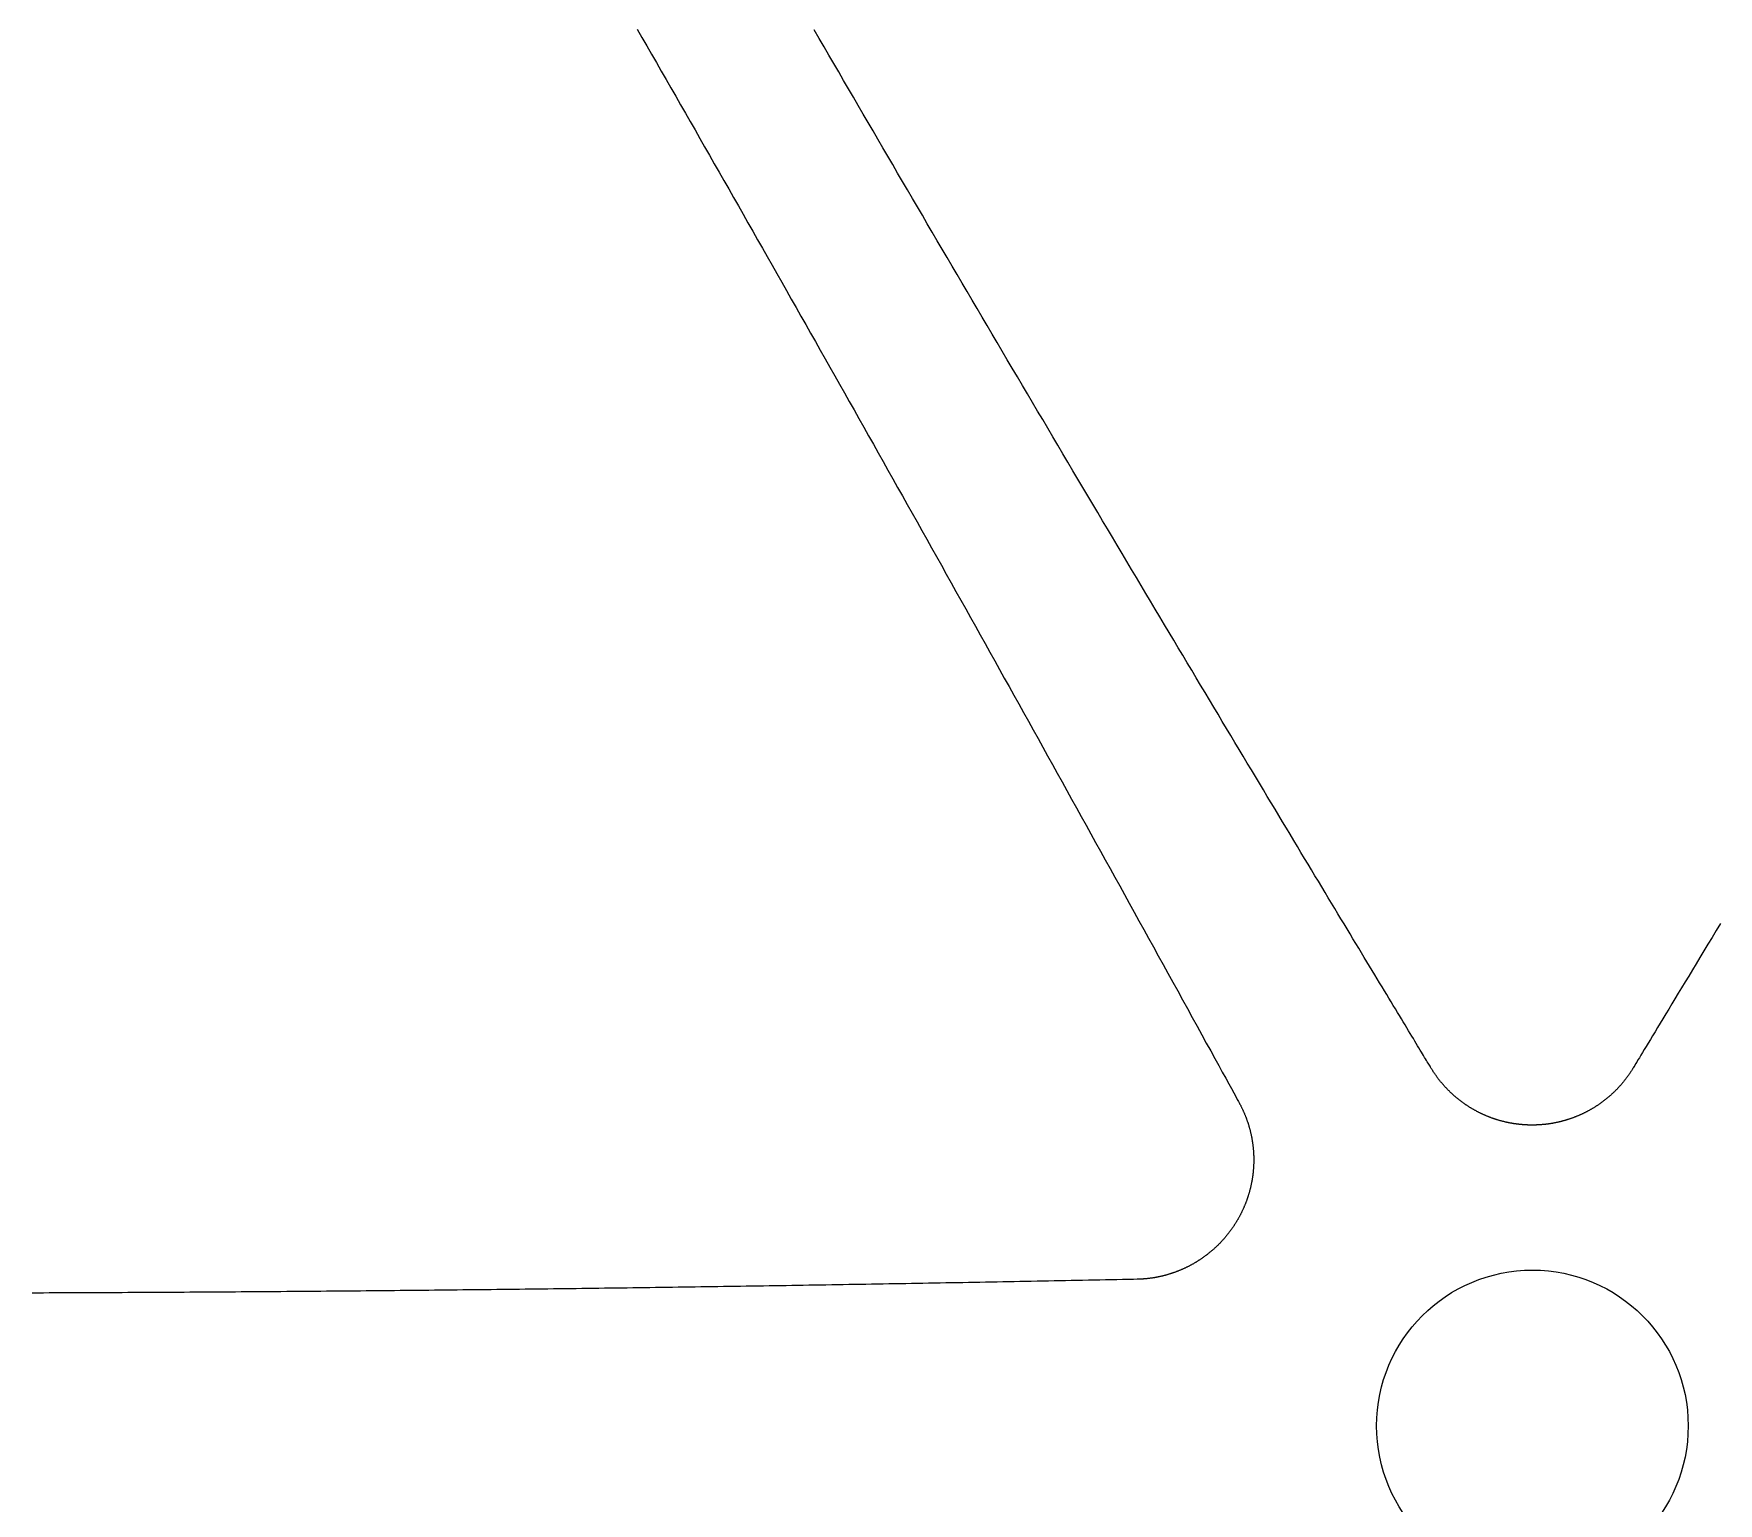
# Model space of a CAD drawing. Extents: x -3 to 136, y 0 to 121.
# Drawn here: x 68.9 to 85.12, y 31.12 to 45.27 of the extents above; entities that cross this region are included whole.
import ezdxf

# ---------------------------------------------------------------- set-up
doc = ezdxf.new("R2010")
doc.units = 0
doc.layers.get('0').update_dxf_attribs({"linetype": 'CONTINUOUS'})

msp = doc.modelspace()

# ---------------------------------------------------------------- linework, layer by layer
for points in [[(74.7119, 45.3145, 0), (74.7583, 45.2336, 0), (74.8048, 45.1527, 0), (74.8513, 45.0718, 0), (74.8977, 44.9909, 0), (74.9442, 44.91, 0), (74.9906, 44.8291, 0), (75.037, 44.7481, 0), (75.0834, 44.6671, 0), (75.1298, 44.5861, 0), (75.1762, 44.5051, 0), (75.2226, 44.424, 0), (75.269, 44.343, 0), (75.3154, 44.2619, 0), (75.3617, 44.1808, 0), (75.4081, 44.0996, 0), (75.4545, 44.0184, 0), (75.5008, 43.9372, 0), (75.5472, 43.856, 0), (75.5936, 43.7747, 0), (75.6399, 43.6934, 0), (75.6863, 43.6121, 0), (75.7326, 43.5307, 0), (75.779, 43.4493, 0), (75.8253, 43.3679, 0), (75.8717, 43.2864, 0), (75.9181, 43.2049, 0), (75.9644, 43.1234, 0), (76.0108, 43.0418, 0), (76.0572, 42.9601, 0), (76.1036, 42.8784, 0), (76.15, 42.7967, 0), (76.1964, 42.7149, 0), (76.2428, 42.6331, 0), (76.2892, 42.5513, 0), (76.3356, 42.4694, 0), (76.382, 42.3874, 0), (76.4285, 42.3054, 0), (76.4749, 42.2233, 0), (76.5214, 42.1412, 0), (76.5678, 42.059, 0), (76.6143, 41.9768, 0), (76.6608, 41.8945, 0), (76.7073, 41.8122, 0), (76.7538, 41.7298, 0), (76.8004, 41.6473, 0), (76.8469, 41.5648, 0), (76.8935, 41.4823, 0), (76.9401, 41.3996, 0), (76.9867, 41.3169, 0), (77.0333, 41.2342, 0), (77.0799, 41.1513, 0), (77.1266, 41.0684, 0), (77.1732, 40.9855, 0), (77.2199, 40.9024, 0), (77.2666, 40.8193, 0), (77.3134, 40.7362, 0), (77.3601, 40.6529, 0), (77.4069, 40.5696, 0), (77.4537, 40.4862, 0), (77.5005, 40.4028, 0), (77.5474, 40.3192, 0), (77.5943, 40.2356, 0), (77.6412, 40.1519, 0), (77.6881, 40.0682, 0), (77.7349, 39.9845, 0), (77.7817, 39.9009, 0), (77.8285, 39.8173, 0), (77.8752, 39.7338, 0), (77.9219, 39.6503, 0), (77.9685, 39.5669, 0), (78.0151, 39.4835, 0), (78.0616, 39.4001, 0), (78.1081, 39.3168, 0), (78.1546, 39.2335, 0), (78.2011, 39.1502, 0), (78.2475, 39.067, 0), (78.2939, 38.9838, 0), (78.3403, 38.9005, 0), (78.3866, 38.8173, 0), (78.4329, 38.7341, 0), (78.4792, 38.6509, 0), (78.5255, 38.5678, 0), (78.5718, 38.4846, 0), (78.6181, 38.4013, 0), (78.6643, 38.3181, 0), (78.7106, 38.2349, 0), (78.7568, 38.1517, 0), (78.803, 38.0684, 0), (78.8493, 37.9851, 0), (78.8955, 37.9018, 0), (78.9417, 37.8184, 0), (78.988, 37.735, 0), (79.0342, 37.6516, 0), (79.0805, 37.5682, 0), (79.1267, 37.4846, 0), (79.173, 37.4011, 0), (79.2193, 37.3175, 0), (79.2656, 37.2338, 0), (79.3119, 37.1501, 0), (79.3582, 37.0663, 0), (79.4046, 36.9824, 0), (79.451, 36.8985, 0), (79.4974, 36.8145, 0), (79.5438, 36.7304, 0), (79.5903, 36.6463, 0), (79.6368, 36.562, 0), (79.6833, 36.4777, 0), (79.7299, 36.3933, 0), (79.7765, 36.3088, 0), (79.8232, 36.2241, 0), (79.8699, 36.1394, 0), (79.9166, 36.0546, 0), (79.9634, 35.9697, 0), (80.0102, 35.8846, 0), (80.0571, 35.7995, 0), (80.1037, 35.7148, 0), (80.149, 35.6325, 0), (80.1926, 35.5531, 0), (80.2344, 35.4771, 0), (80.2742, 35.4048, 0), (80.3117, 35.3367, 0), (80.3466, 35.2731, 0), (80.3788, 35.2145, 0), (80.4081, 35.1613, 0), (80.4341, 35.1139, 0), (80.4567, 35.0727, 0), (80.4757, 35.0382, 0), (80.4908, 35.0107, 0), (80.5018, 34.9906, 0), (80.5085, 34.9785, 0)], [(82.3559, 35.3139, 0), (82.3516, 35.3212, 0), (82.3466, 35.3295, 0), (82.341, 35.3387, 0), (82.3348, 35.349, 0), (82.328, 35.3603, 0), (82.3206, 35.3726, 0), (82.3126, 35.3859, 0), (82.304, 35.4001, 0), (82.2948, 35.4154, 0), (82.285, 35.4316, 0), (82.2747, 35.4487, 0), (82.2637, 35.4668, 0), (82.2522, 35.4859, 0), (82.2401, 35.5059, 0), (82.2274, 35.5268, 0), (82.2142, 35.5487, 0), (82.2004, 35.5715, 0), (82.1861, 35.5952, 0), (82.1712, 35.6198, 0), (82.1558, 35.6453, 0), (82.1398, 35.6717, 0), (82.1233, 35.699, 0), (82.1062, 35.7272, 0), (82.0887, 35.7562, 0), (82.0705, 35.7862, 0), (82.0519, 35.817, 0), (82.0328, 35.8486, 0), (82.0131, 35.8811, 0), (81.993, 35.9144, 0), (81.9723, 35.9486, 0), (81.9511, 35.9836, 0), (81.9295, 36.0195, 0), (81.9073, 36.0561, 0), (81.8847, 36.0936, 0), (81.8615, 36.1318, 0), (81.8379, 36.1709, 0), (81.8138, 36.2108, 0), (81.7893, 36.2514, 0), (81.7642, 36.2928, 0), (81.7388, 36.335, 0), (81.7128, 36.378, 0), (81.6864, 36.4217, 0), (81.6595, 36.4662, 0), (81.6323, 36.5114, 0), (81.6045, 36.5574, 0), (81.5763, 36.6041, 0), (81.5477, 36.6515, 0), (81.5187, 36.6996, 0), (81.4892, 36.7485, 0), (81.4593, 36.798, 0), (81.429, 36.8483, 0), (81.3983, 36.8993, 0), (81.3672, 36.9509, 0), (81.3356, 37.0032, 0), (81.3037, 37.0562, 0), (81.2713, 37.1099, 0), (81.2386, 37.1642, 0), (81.2055, 37.2192, 0), (81.172, 37.2748, 0), (81.1381, 37.3311, 0), (81.1039, 37.388, 0), (81.0693, 37.4456, 0), (81.0343, 37.5037, 0), (80.9989, 37.5625, 0), (80.9632, 37.6219, 0), (80.9271, 37.6819, 0), (80.8907, 37.7425, 0), (80.8539, 37.8037, 0), (80.8168, 37.8655, 0), (80.7794, 37.9278, 0), (80.7416, 37.9907, 0), (80.7035, 38.0542, 0), (80.6651, 38.1182, 0), (80.6263, 38.1828, 0), (80.5872, 38.2479, 0), (80.5478, 38.3136, 0), (80.5081, 38.3798, 0), (80.4681, 38.4465, 0), (80.4278, 38.5138, 0), (80.3872, 38.5816, 0), (80.3463, 38.6498, 0), (80.3051, 38.7186, 0), (80.2637, 38.7878, 0), (80.2219, 38.8576, 0), (80.1799, 38.9278, 0), (80.1376, 38.9985, 0), (80.095, 39.0697, 0), (80.0522, 39.1413, 0), (80.0091, 39.2134, 0), (79.9658, 39.2859, 0), (79.9222, 39.3589, 0), (79.8784, 39.4323, 0), (79.8343, 39.5061, 0), (79.79, 39.5803, 0), (79.7454, 39.655, 0), (79.7006, 39.7301, 0), (79.6556, 39.8056, 0), (79.6104, 39.8814, 0), (79.5649, 39.9577, 0), (79.5193, 40.0343, 0), (79.4734, 40.1113, 0), (79.4273, 40.1887, 0), (79.3811, 40.2665, 0), (79.3346, 40.3446, 0), (79.2879, 40.423, 0), (79.2411, 40.5018, 0), (79.194, 40.581, 0), (79.1468, 40.6604, 0), (79.0994, 40.7402, 0), (79.0518, 40.8203, 0), (79.0041, 40.9008, 0), (78.9562, 40.9815, 0), (78.9081, 41.0625, 0), (78.8599, 41.1438, 0), (78.8116, 41.2254, 0), (78.763, 41.3073, 0), (78.7144, 41.3894, 0), (78.6656, 41.4718, 0), (78.6167, 41.5545, 0), (78.5679, 41.637, 0), (78.5191, 41.7195, 0), (78.4703, 41.802, 0), (78.4216, 41.8844, 0), (78.373, 41.9667, 0), (78.3244, 42.049, 0), (78.2759, 42.1312, 0), (78.2274, 42.2134, 0), (78.179, 42.2955, 0), (78.1306, 42.3776, 0), (78.0823, 42.4596, 0), (78.034, 42.5416, 0), (77.9858, 42.6235, 0), (77.9376, 42.7053, 0), (77.8894, 42.7871, 0), (77.8413, 42.8689, 0), (77.7933, 42.9506, 0), (77.7453, 43.0323, 0), (77.6974, 43.114, 0), (77.6494, 43.1956, 0), (77.6016, 43.2771, 0), (77.5537, 43.3586, 0), (77.506, 43.4401, 0), (77.4582, 43.5215, 0), (77.4105, 43.6029, 0), (77.3629, 43.6843, 0), (77.3152, 43.7656, 0), (77.2677, 43.8469, 0), (77.2201, 43.9282, 0), (77.1726, 44.0094, 0), (77.1252, 44.0906, 0), (77.0777, 44.1718, 0), (77.0303, 44.253, 0), (76.983, 44.3341, 0), (76.9356, 44.4152, 0), (76.8884, 44.4963, 0), (76.8411, 44.5773, 0), (76.7939, 44.6583, 0), (76.7467, 44.7393, 0), (76.6995, 44.8203, 0), (76.6524, 44.9013, 0), (76.6053, 44.9822, 0), (76.5582, 45.0631, 0), (76.5112, 45.144, 0), (76.4642, 45.2249, 0), (76.4172, 45.3058, 0)], [(85.1431, 36.7047, 0), (85.1021, 36.6366, 0), (85.0618, 36.5698, 0), (85.0223, 36.5044, 0), (84.9836, 36.4402, 0), (84.9457, 36.3775, 0), (84.9086, 36.3161, 0), (84.8724, 36.2562, 0), (84.8371, 36.1978, 0), (84.8027, 36.1409, 0), (84.7693, 36.0855, 0), (84.7367, 36.0316, 0), (84.7052, 35.9794, 0), (84.6746, 35.9289, 0), (84.6451, 35.88, 0), (84.6165, 35.8328, 0), (84.5891, 35.7873, 0), (84.5627, 35.7437, 0), (84.5374, 35.7018, 0), (84.5132, 35.6618, 0), (84.4901, 35.6236, 0), (84.4682, 35.5874, 0), (84.4475, 35.5531, 0), (84.428, 35.5208, 0), (84.4097, 35.4905, 0), (84.3926, 35.4623, 0), (84.3768, 35.4361, 0), (84.3623, 35.412, 0), (84.349, 35.3901, 0), (84.3371, 35.3704, 0), (84.3266, 35.3529, 0), (84.3174, 35.3376, 0), (84.3096, 35.3246, 0), (84.3032, 35.3139, 0)], [(84.3032, 35.3139, 0), (84.3005, 35.3094, 0), (84.2978, 35.3049, 0), (84.295, 35.3005, 0), (84.2923, 35.296, 0), (84.2895, 35.2916, 0), (84.2867, 35.2871, 0), (84.2839, 35.2827, 0), (84.281, 35.2783, 0), (84.2781, 35.2739, 0), (84.2753, 35.2696, 0), (84.2724, 35.2652, 0), (84.2694, 35.2608, 0), (84.2665, 35.2565, 0), (84.2635, 35.2522, 0), (84.2605, 35.2479, 0), (84.2575, 35.2436, 0), (84.2545, 35.2393, 0), (84.2515, 35.2351, 0), (84.2484, 35.2308, 0), (84.2453, 35.2266, 0), (84.2422, 35.2224, 0), (84.2391, 35.2182, 0), (84.2359, 35.214, 0), (84.2328, 35.2098, 0), (84.2296, 35.2056, 0), (84.2264, 35.2015, 0), (84.2232, 35.1974, 0), (84.2199, 35.1932, 0), (84.2167, 35.1891, 0), (84.2134, 35.1851, 0), (84.2101, 35.181, 0), (84.2068, 35.1769, 0), (84.2035, 35.1729, 0), (84.2001, 35.1689, 0), (84.1967, 35.1649, 0), (84.1933, 35.1609, 0), (84.1899, 35.1569, 0), (84.1865, 35.1529, 0), (84.1831, 35.149, 0), (84.1796, 35.1451, 0), (84.1761, 35.1411, 0), (84.1726, 35.1372, 0), (84.1691, 35.1334, 0), (84.1655, 35.1295, 0), (84.162, 35.1256, 0), (84.1584, 35.1218, 0), (84.1548, 35.118, 0), (84.1512, 35.1142, 0), (84.1476, 35.1104, 0), (84.1439, 35.1066, 0), (84.1403, 35.1029, 0), (84.1366, 35.0992, 0), (84.1329, 35.0954, 0), (84.1292, 35.0917, 0), (84.1254, 35.0881, 0), (84.1217, 35.0844, 0), (84.1179, 35.0807, 0), (84.1141, 35.0771, 0), (84.1103, 35.0735, 0), (84.1065, 35.0699, 0), (84.1027, 35.0663, 0), (84.0988, 35.0628, 0), (84.0949, 35.0592, 0), (84.0911, 35.0557, 0), (84.0872, 35.0522, 0), (84.0833, 35.0487, 0), (84.0793, 35.0453, 0), (84.0754, 35.0418, 0), (84.0714, 35.0384, 0), (84.0674, 35.035, 0), (84.0634, 35.0316, 0), (84.0594, 35.0282, 0), (84.0554, 35.0248, 0), (84.0514, 35.0215, 0), (84.0473, 35.0182, 0), (84.0432, 35.0149, 0), (84.0392, 35.0116, 0), (84.0351, 35.0084, 0), (84.0309, 35.0051, 0), (84.0268, 35.0019, 0), (84.0227, 34.9987, 0), (84.0185, 34.9955, 0), (84.0143, 34.9923, 0), (84.0102, 34.9892, 0), (84.006, 34.9861, 0), (84.0017, 34.983, 0), (83.9975, 34.9799, 0), (83.9933, 34.9768, 0), (83.989, 34.9738, 0), (83.9847, 34.9707, 0), (83.9804, 34.9677, 0), (83.9761, 34.9647, 0), (83.9718, 34.9618, 0), (83.9675, 34.9588, 0), (83.9631, 34.9559, 0), (83.9588, 34.953, 0), (83.9544, 34.9501, 0), (83.95, 34.9472, 0), (83.9456, 34.9444, 0), (83.9412, 34.9416, 0), (83.9368, 34.9387, 0), (83.9323, 34.936, 0), (83.9279, 34.9332, 0), (83.9234, 34.9304, 0), (83.9189, 34.9277, 0), (83.9145, 34.925, 0), (83.9099, 34.9223, 0), (83.9054, 34.9197, 0), (83.9009, 34.917, 0), (83.8964, 34.9144, 0), (83.8918, 34.9118, 0), (83.8872, 34.9092, 0), (83.8827, 34.9066, 0), (83.8781, 34.9041, 0), (83.8735, 34.9016, 0), (83.8689, 34.8991, 0), (83.8642, 34.8966, 0), (83.8596, 34.8942, 0), (83.855, 34.8917, 0), (83.8503, 34.8893, 0), (83.8457, 34.8869, 0), (83.841, 34.8846, 0), (83.8363, 34.8822, 0), (83.8316, 34.8799, 0), (83.8269, 34.8776, 0), (83.8222, 34.8753, 0), (83.8175, 34.8731, 0), (83.8127, 34.8709, 0), (83.808, 34.8686, 0), (83.8032, 34.8665, 0), (83.7985, 34.8643, 0), (83.7937, 34.8622, 0), (83.7889, 34.86, 0), (83.7842, 34.8579, 0), (83.7794, 34.8559, 0), (83.7745, 34.8538, 0), (83.7697, 34.8518, 0), (83.7649, 34.8498, 0), (83.7601, 34.8478, 0), (83.7552, 34.8458, 0), (83.7504, 34.8439, 0), (83.7455, 34.8419, 0), (83.7407, 34.84, 0), (83.7358, 34.8382, 0), (83.7309, 34.8363, 0), (83.726, 34.8345, 0), (83.7211, 34.8327, 0), (83.7162, 34.8309, 0), (83.7113, 34.8291, 0), (83.7063, 34.8274, 0), (83.7014, 34.8257, 0), (83.6965, 34.824, 0), (83.6915, 34.8223, 0), (83.6866, 34.8207, 0), (83.6816, 34.819, 0), (83.6766, 34.8174, 0), (83.6716, 34.8158, 0), (83.6667, 34.8143, 0), (83.6617, 34.8128, 0), (83.6567, 34.8112, 0), (83.6517, 34.8098, 0), (83.6466, 34.8083, 0), (83.6416, 34.8068, 0), (83.6366, 34.8054, 0), (83.6316, 34.804, 0), (83.6265, 34.8027, 0), (83.6215, 34.8013, 0), (83.6164, 34.8, 0), (83.6113, 34.7987, 0), (83.6063, 34.7974, 0), (83.6012, 34.7961, 0), (83.5961, 34.7949, 0), (83.591, 34.7937, 0), (83.5859, 34.7925, 0), (83.5808, 34.7913, 0), (83.5757, 34.7902, 0), (83.5706, 34.7891, 0), (83.5655, 34.788, 0), (83.5604, 34.7869, 0), (83.5553, 34.7858, 0), (83.5501, 34.7848, 0), (83.545, 34.7838, 0), (83.5398, 34.7828, 0), (83.5347, 34.7819, 0), (83.5295, 34.781, 0), (83.5244, 34.78, 0), (83.5192, 34.7792, 0), (83.514, 34.7783, 0), (83.5089, 34.7775, 0), (83.5037, 34.7766, 0), (83.4985, 34.7759, 0), (83.4933, 34.7751, 0), (83.4881, 34.7744, 0), (83.4829, 34.7736, 0), (83.4777, 34.7729, 0), (83.4725, 34.7723, 0), (83.4673, 34.7716, 0), (83.4621, 34.771, 0), (83.4569, 34.7704, 0), (83.4517, 34.7698, 0), (83.4465, 34.7693, 0), (83.4413, 34.7688, 0), (83.436, 34.7682, 0), (83.4308, 34.7678, 0), (83.4256, 34.7673, 0), (83.4204, 34.7669, 0), (83.4152, 34.7665, 0), (83.4099, 34.7661, 0), (83.4047, 34.7657, 0), (83.3995, 34.7654, 0), (83.3943, 34.7651, 0), (83.389, 34.7648, 0), (83.3838, 34.7646, 0), (83.3786, 34.7643, 0), (83.3734, 34.7641, 0), (83.3681, 34.7639, 0), (83.3629, 34.7638, 0), (83.3577, 34.7636, 0), (83.3525, 34.7635, 0), (83.3472, 34.7634, 0), (83.342, 34.7633, 0), (83.3368, 34.7633, 0), (83.3316, 34.7633, 0), (83.3263, 34.7633, 0), (83.3211, 34.7633, 0), (83.3159, 34.7633, 0), (83.3107, 34.7634, 0), (83.3054, 34.7635, 0), (83.3002, 34.7636, 0), (83.295, 34.7638, 0), (83.2898, 34.764, 0), (83.2845, 34.7642, 0), (83.2793, 34.7644, 0), (83.2741, 34.7646, 0), (83.2689, 34.7649, 0), (83.2637, 34.7652, 0), (83.2584, 34.7655, 0), (83.2532, 34.7658, 0), (83.248, 34.7662, 0), (83.2428, 34.7666, 0), (83.2376, 34.767, 0), (83.2324, 34.7674, 0), (83.2272, 34.7679, 0), (83.222, 34.7684, 0), (83.2168, 34.7689, 0), (83.2116, 34.7694, 0), (83.2064, 34.7699, 0), (83.2012, 34.7705, 0), (83.196, 34.7711, 0), (83.1908, 34.7717, 0), (83.1856, 34.7724, 0), (83.1805, 34.7731, 0), (83.1753, 34.7738, 0), (83.1701, 34.7745, 0), (83.1649, 34.7752, 0), (83.1597, 34.776, 0), (83.1546, 34.7768, 0), (83.1494, 34.7776, 0), (83.1442, 34.7784, 0), (83.1391, 34.7793, 0), (83.1339, 34.7802, 0), (83.1288, 34.7811, 0), (83.1236, 34.782, 0), (83.1185, 34.783, 0), (83.1133, 34.784, 0), (83.1082, 34.785, 0), (83.1031, 34.786, 0), (83.0979, 34.7871, 0), (83.0928, 34.7881, 0), (83.0877, 34.7892, 0), (83.0826, 34.7904, 0), (83.0775, 34.7915, 0), (83.0724, 34.7927, 0), (83.0672, 34.7939, 0), (83.0622, 34.7951, 0), (83.0571, 34.7963, 0), (83.052, 34.7976, 0), (83.0469, 34.7989, 0), (83.0418, 34.8002, 0), (83.0367, 34.8015, 0), (83.0317, 34.8029, 0), (83.0266, 34.8043, 0), (83.0215, 34.8057, 0), (83.0165, 34.8071, 0), (83.0115, 34.8086, 0), (83.0064, 34.8101, 0), (83.0014, 34.8116, 0), (82.9964, 34.8131, 0), (82.9914, 34.8146, 0), (82.9864, 34.8162, 0), (82.9814, 34.8178, 0), (82.9764, 34.8194, 0), (82.9715, 34.821, 0), (82.9665, 34.8227, 0), (82.9615, 34.8244, 0), (82.9566, 34.8261, 0), (82.9516, 34.8278, 0), (82.9467, 34.8295, 0), (82.9418, 34.8313, 0), (82.9369, 34.8331, 0), (82.932, 34.8349, 0), (82.9271, 34.8367, 0), (82.9222, 34.8386, 0), (82.9173, 34.8405, 0), (82.9124, 34.8424, 0), (82.9076, 34.8443, 0), (82.9027, 34.8463, 0), (82.8979, 34.8482, 0), (82.8931, 34.8502, 0), (82.8882, 34.8522, 0), (82.8834, 34.8543, 0), (82.8786, 34.8563, 0), (82.8738, 34.8584, 0), (82.8691, 34.8605, 0), (82.8643, 34.8626, 0), (82.8595, 34.8648, 0), (82.8548, 34.867, 0), (82.85, 34.8692, 0), (82.8453, 34.8714, 0), (82.8406, 34.8736, 0), (82.8359, 34.8759, 0), (82.8312, 34.8781, 0), (82.8265, 34.8804, 0), (82.8218, 34.8827, 0), (82.8171, 34.8851, 0), (82.8125, 34.8875, 0), (82.8078, 34.8898, 0), (82.8032, 34.8922, 0), (82.7985, 34.8947, 0), (82.7939, 34.8971, 0), (82.7893, 34.8996, 0), (82.7847, 34.9021, 0), (82.7801, 34.9046, 0), (82.7756, 34.9071, 0), (82.771, 34.9097, 0), (82.7665, 34.9123, 0), (82.7619, 34.9149, 0), (82.7574, 34.9175, 0), (82.7529, 34.9201, 0), (82.7484, 34.9228, 0), (82.7439, 34.9255, 0), (82.7394, 34.9282, 0), (82.735, 34.9309, 0), (82.7305, 34.9336, 0), (82.7261, 34.9364, 0), (82.7216, 34.9392, 0), (82.7172, 34.942, 0), (82.7128, 34.9448, 0), (82.7084, 34.9477, 0), (82.7041, 34.9505, 0), (82.6997, 34.9534, 0), (82.6953, 34.9563, 0), (82.691, 34.9593, 0), (82.6867, 34.9622, 0), (82.6824, 34.9652, 0), (82.6781, 34.9682, 0), (82.6738, 34.9712, 0), (82.6695, 34.9742, 0), (82.6652, 34.9773, 0), (82.661, 34.9803, 0), (82.6567, 34.9834, 0), (82.6525, 34.9865, 0), (82.6483, 34.9897, 0), (82.6441, 34.9928, 0), (82.6399, 34.996, 0), (82.6358, 34.9992, 0), (82.6316, 35.0024, 0), (82.6275, 35.0056, 0), (82.6234, 35.0089, 0), (82.6193, 35.0121, 0), (82.6152, 35.0154, 0), (82.6111, 35.0187, 0), (82.6071, 35.022, 0), (82.603, 35.0254, 0), (82.599, 35.0287, 0), (82.595, 35.0321, 0), (82.591, 35.0355, 0), (82.5871, 35.0389, 0), (82.5831, 35.0423, 0), (82.5792, 35.0458, 0), (82.5753, 35.0493, 0), (82.5713, 35.0527, 0), (82.5675, 35.0562, 0), (82.5636, 35.0597, 0), (82.5597, 35.0633, 0), (82.5559, 35.0668, 0), (82.5521, 35.0704, 0), (82.5483, 35.074, 0), (82.5445, 35.0776, 0), (82.5407, 35.0812, 0), (82.537, 35.0848, 0), (82.5332, 35.0885, 0), (82.5295, 35.0922, 0), (82.5258, 35.0959, 0), (82.5221, 35.0996, 0), (82.5185, 35.1033, 0), (82.5148, 35.107, 0), (82.5112, 35.1108, 0), (82.5076, 35.1145, 0), (82.504, 35.1183, 0), (82.5004, 35.1221, 0), (82.4968, 35.126, 0), (82.4933, 35.1298, 0), (82.4898, 35.1337, 0), (82.4863, 35.1375, 0), (82.4828, 35.1414, 0), (82.4793, 35.1453, 0), (82.4758, 35.1492, 0), (82.4724, 35.1532, 0), (82.469, 35.1571, 0), (82.4656, 35.1611, 0), (82.4622, 35.1651, 0), (82.4588, 35.1691, 0), (82.4555, 35.1731, 0), (82.4522, 35.1771, 0), (82.4489, 35.1812, 0), (82.4456, 35.1852, 0), (82.4423, 35.1893, 0), (82.4391, 35.1934, 0), (82.4358, 35.1975, 0), (82.4326, 35.2016, 0), (82.4294, 35.2057, 0), (82.4263, 35.2099, 0), (82.4231, 35.2141, 0), (82.42, 35.2182, 0), (82.4168, 35.2224, 0), (82.4137, 35.2267, 0), (82.4107, 35.2309, 0), (82.4076, 35.2351, 0), (82.4046, 35.2394, 0), (82.4015, 35.2436, 0), (82.3985, 35.2479, 0), (82.3956, 35.2522, 0), (82.3926, 35.2565, 0), (82.3897, 35.2609, 0), (82.3867, 35.2652, 0), (82.3838, 35.2696, 0), (82.3809, 35.274, 0), (82.3781, 35.2783, 0), (82.3752, 35.2827, 0), (82.3724, 35.2872, 0), (82.3696, 35.2916, 0), (82.3668, 35.296, 0), (82.3641, 35.3005, 0), (82.3613, 35.3049, 0), (82.3586, 35.3094, 0), (82.3559, 35.3139, 0)], [(80.5085, 34.9785, 0), (80.511, 34.9738, 0), (80.5135, 34.9692, 0), (80.516, 34.9645, 0), (80.5185, 34.9599, 0), (80.5209, 34.9552, 0), (80.5234, 34.9505, 0), (80.5258, 34.9458, 0), (80.5281, 34.9411, 0), (80.5305, 34.9364, 0), (80.5328, 34.9317, 0), (80.5351, 34.9269, 0), (80.5374, 34.9222, 0), (80.5397, 34.9174, 0), (80.5419, 34.9126, 0), (80.5442, 34.9079, 0), (80.5464, 34.9031, 0), (80.5485, 34.8983, 0), (80.5507, 34.8935, 0), (80.5528, 34.8886, 0), (80.5549, 34.8838, 0), (80.557, 34.879, 0), (80.5591, 34.8741, 0), (80.5611, 34.8693, 0), (80.5631, 34.8644, 0), (80.5651, 34.8595, 0), (80.5671, 34.8546, 0), (80.5691, 34.8497, 0), (80.571, 34.8448, 0), (80.5729, 34.8399, 0), (80.5748, 34.835, 0), (80.5766, 34.8301, 0), (80.5785, 34.8251, 0), (80.5803, 34.8202, 0), (80.5821, 34.8152, 0), (80.5839, 34.8103, 0), (80.5856, 34.8053, 0), (80.5873, 34.8003, 0), (80.589, 34.7953, 0), (80.5907, 34.7903, 0), (80.5924, 34.7853, 0), (80.594, 34.7803, 0), (80.5956, 34.7753, 0), (80.5972, 34.7703, 0), (80.5987, 34.7652, 0), (80.6003, 34.7602, 0), (80.6018, 34.7551, 0), (80.6033, 34.7501, 0), (80.6048, 34.745, 0), (80.6062, 34.7399, 0), (80.6076, 34.7348, 0), (80.609, 34.7297, 0), (80.6104, 34.7247, 0), (80.6117, 34.7195, 0), (80.6131, 34.7144, 0), (80.6144, 34.7093, 0), (80.6157, 34.7042, 0), (80.6169, 34.6991, 0), (80.6181, 34.6939, 0), (80.6194, 34.6888, 0), (80.6205, 34.6837, 0), (80.6217, 34.6785, 0), (80.6228, 34.6734, 0), (80.624, 34.6682, 0), (80.625, 34.6631, 0), (80.6261, 34.6579, 0), (80.6271, 34.6527, 0), (80.6282, 34.6475, 0), (80.6292, 34.6424, 0), (80.6301, 34.6372, 0), (80.6311, 34.632, 0), (80.632, 34.6268, 0), (80.6329, 34.6216, 0), (80.6338, 34.6164, 0), (80.6346, 34.6112, 0), (80.6354, 34.606, 0), (80.6362, 34.6008, 0), (80.637, 34.5956, 0), (80.6378, 34.5904, 0), (80.6385, 34.5852, 0), (80.6392, 34.5799, 0), (80.6399, 34.5747, 0), (80.6405, 34.5695, 0), (80.6412, 34.5642, 0), (80.6418, 34.559, 0), (80.6424, 34.5538, 0), (80.6429, 34.5485, 0), (80.6435, 34.5433, 0), (80.644, 34.538, 0), (80.6445, 34.5328, 0), (80.6449, 34.5275, 0), (80.6454, 34.5223, 0), (80.6458, 34.517, 0), (80.6462, 34.5118, 0), (80.6465, 34.5065, 0), (80.6469, 34.5013, 0), (80.6472, 34.496, 0), (80.6475, 34.4907, 0), (80.6478, 34.4855, 0), (80.648, 34.4802, 0), (80.6482, 34.4749, 0), (80.6484, 34.4697, 0), (80.6486, 34.4644, 0), (80.6488, 34.4591, 0), (80.6489, 34.4538, 0), (80.649, 34.4486, 0), (80.6491, 34.4433, 0), (80.6491, 34.438, 0), (80.6491, 34.4327, 0), (80.6491, 34.4274, 0), (80.6491, 34.4222, 0), (80.6491, 34.4169, 0), (80.649, 34.4116, 0), (80.6489, 34.4063, 0), (80.6488, 34.4011, 0), (80.6487, 34.3958, 0), (80.6485, 34.3905, 0), (80.6483, 34.3853, 0), (80.6481, 34.38, 0), (80.6478, 34.3747, 0), (80.6476, 34.3695, 0), (80.6473, 34.3642, 0), (80.647, 34.3589, 0), (80.6467, 34.3537, 0), (80.6463, 34.3484, 0), (80.6459, 34.3432, 0), (80.6455, 34.3379, 0), (80.6451, 34.3327, 0), (80.6446, 34.3275, 0), (80.6441, 34.3222, 0), (80.6436, 34.317, 0), (80.6431, 34.3117, 0), (80.6426, 34.3065, 0), (80.642, 34.3013, 0), (80.6414, 34.2961, 0), (80.6408, 34.2908, 0), (80.6401, 34.2856, 0), (80.6395, 34.2804, 0), (80.6388, 34.2752, 0), (80.638, 34.27, 0), (80.6373, 34.2648, 0), (80.6365, 34.2596, 0), (80.6357, 34.2544, 0), (80.6349, 34.2492, 0), (80.6341, 34.244, 0), (80.6332, 34.2388, 0), (80.6324, 34.2336, 0), (80.6315, 34.2284, 0), (80.6305, 34.2233, 0), (80.6296, 34.2181, 0), (80.6286, 34.2129, 0), (80.6276, 34.2078, 0), (80.6266, 34.2026, 0), (80.6255, 34.1975, 0), (80.6244, 34.1923, 0), (80.6233, 34.1872, 0), (80.6222, 34.182, 0), (80.6211, 34.1769, 0), (80.6199, 34.1718, 0), (80.6187, 34.1667, 0), (80.6175, 34.1616, 0), (80.6163, 34.1564, 0), (80.615, 34.1513, 0), (80.6137, 34.1462, 0), (80.6124, 34.1411, 0), (80.6111, 34.1361, 0), (80.6098, 34.131, 0), (80.6084, 34.1259, 0), (80.607, 34.1208, 0), (80.6056, 34.1158, 0), (80.6041, 34.1107, 0), (80.6026, 34.1056, 0), (80.6011, 34.1006, 0), (80.5996, 34.0956, 0), (80.5981, 34.0905, 0), (80.5965, 34.0855, 0), (80.5949, 34.0805, 0), (80.5933, 34.0755, 0), (80.5917, 34.0705, 0), (80.5901, 34.0655, 0), (80.5884, 34.0605, 0), (80.5867, 34.0555, 0), (80.585, 34.0505, 0), (80.5832, 34.0455, 0), (80.5814, 34.0406, 0), (80.5796, 34.0356, 0), (80.5778, 34.0306, 0), (80.576, 34.0257, 0), (80.5741, 34.0208, 0), (80.5722, 34.0158, 0), (80.5703, 34.0109, 0), (80.5684, 34.006, 0), (80.5665, 34.0011, 0), (80.5645, 33.9962, 0), (80.5625, 33.9913, 0), (80.5605, 33.9864, 0), (80.5584, 33.9816, 0), (80.5564, 33.9767, 0), (80.5543, 33.9719, 0), (80.5522, 33.967, 0), (80.55, 33.9622, 0), (80.5479, 33.9574, 0), (80.5457, 33.9526, 0), (80.5435, 33.9478, 0), (80.5413, 33.943, 0), (80.5391, 33.9383, 0), (80.5368, 33.9335, 0), (80.5345, 33.9287, 0), (80.5322, 33.924, 0), (80.5299, 33.9193, 0), (80.5276, 33.9146, 0), (80.5252, 33.9099, 0), (80.5228, 33.9052, 0), (80.5204, 33.9005, 0), (80.518, 33.8958, 0), (80.5155, 33.8912, 0), (80.5131, 33.8865, 0), (80.5106, 33.8819, 0), (80.5081, 33.8773, 0), (80.5055, 33.8726, 0), (80.503, 33.868, 0), (80.5004, 33.8635, 0), (80.4978, 33.8589, 0), (80.4952, 33.8543, 0), (80.4926, 33.8498, 0), (80.4899, 33.8452, 0), (80.4872, 33.8407, 0), (80.4845, 33.8362, 0), (80.4818, 33.8317, 0), (80.4791, 33.8272, 0), (80.4763, 33.8227, 0), (80.4735, 33.8183, 0), (80.4707, 33.8138, 0), (80.4679, 33.8094, 0), (80.4651, 33.805, 0), (80.4622, 33.8005, 0), (80.4593, 33.7961, 0), (80.4564, 33.7918, 0), (80.4535, 33.7874, 0), (80.4506, 33.783, 0), (80.4476, 33.7787, 0), (80.4446, 33.7744, 0), (80.4416, 33.77, 0), (80.4386, 33.7657, 0), (80.4356, 33.7614, 0), (80.4325, 33.7572, 0), (80.4294, 33.7529, 0), (80.4264, 33.7486, 0), (80.4232, 33.7444, 0), (80.4201, 33.7402, 0), (80.4169, 33.736, 0), (80.4138, 33.7318, 0), (80.4106, 33.7276, 0), (80.4074, 33.7234, 0), (80.4041, 33.7193, 0), (80.4009, 33.7152, 0), (80.3976, 33.711, 0), (80.3943, 33.7069, 0), (80.391, 33.7028, 0), (80.3877, 33.6988, 0), (80.3843, 33.6947, 0), (80.381, 33.6906, 0), (80.3776, 33.6866, 0), (80.3742, 33.6826, 0), (80.3708, 33.6786, 0), (80.3673, 33.6746, 0), (80.3639, 33.6706, 0), (80.3604, 33.6667, 0), (80.3569, 33.6627, 0), (80.3534, 33.6588, 0), (80.3498, 33.6549, 0), (80.3463, 33.651, 0), (80.3427, 33.6471, 0), (80.3391, 33.6432, 0), (80.3355, 33.6394, 0), (80.3319, 33.6356, 0), (80.3282, 33.6317, 0), (80.3246, 33.6279, 0), (80.3209, 33.6242, 0), (80.3172, 33.6204, 0), (80.3135, 33.6166, 0), (80.3098, 33.6129, 0), (80.306, 33.6092, 0), (80.3022, 33.6055, 0), (80.2985, 33.6018, 0), (80.2947, 33.5982, 0), (80.2909, 33.5945, 0), (80.287, 33.5909, 0), (80.2832, 33.5873, 0), (80.2793, 33.5837, 0), (80.2755, 33.5801, 0), (80.2716, 33.5766, 0), (80.2677, 33.573, 0), (80.2637, 33.5695, 0), (80.2598, 33.566, 0), (80.2558, 33.5625, 0), (80.2519, 33.5591, 0), (80.2479, 33.5556, 0), (80.2439, 33.5522, 0), (80.2399, 33.5488, 0), (80.2359, 33.5454, 0), (80.2318, 33.5421, 0), (80.2277, 33.5387, 0), (80.2237, 33.5354, 0), (80.2196, 33.5321, 0), (80.2155, 33.5288, 0), (80.2114, 33.5255, 0), (80.2072, 33.5223, 0), (80.2031, 33.519, 0), (80.1989, 33.5158, 0), (80.1948, 33.5126, 0), (80.1906, 33.5094, 0), (80.1864, 33.5063, 0), (80.1821, 33.5031, 0), (80.1779, 33.5, 0), (80.1737, 33.4969, 0), (80.1694, 33.4938, 0), (80.1651, 33.4908, 0), (80.1608, 33.4877, 0), (80.1565, 33.4847, 0), (80.1522, 33.4817, 0), (80.1479, 33.4787, 0), (80.1435, 33.4758, 0), (80.1392, 33.4728, 0), (80.1348, 33.4699, 0), (80.1304, 33.467, 0), (80.126, 33.4641, 0), (80.1216, 33.4613, 0), (80.1172, 33.4584, 0), (80.1128, 33.4556, 0), (80.1083, 33.4528, 0), (80.1039, 33.45, 0), (80.0994, 33.4473, 0), (80.0949, 33.4445, 0), (80.0904, 33.4418, 0), (80.0859, 33.4391, 0), (80.0814, 33.4364, 0), (80.0768, 33.4338, 0), (80.0723, 33.4311, 0), (80.0677, 33.4285, 0), (80.0631, 33.4259, 0), (80.0585, 33.4234, 0), (80.0539, 33.4208, 0), (80.0493, 33.4183, 0), (80.0447, 33.4158, 0), (80.0401, 33.4133, 0), (80.0354, 33.4108, 0), (80.0308, 33.4083, 0), (80.0261, 33.4059, 0), (80.0214, 33.4035, 0), (80.0167, 33.4011, 0), (80.012, 33.3988, 0), (80.0073, 33.3964, 0), (80.0025, 33.3941, 0), (79.9978, 33.3918, 0), (79.9931, 33.3895, 0), (79.9883, 33.3873, 0), (79.9835, 33.385, 0), (79.9787, 33.3828, 0), (79.9739, 33.3806, 0), (79.9691, 33.3784, 0), (79.9643, 33.3763, 0), (79.9595, 33.3742, 0), (79.9546, 33.3721, 0), (79.9498, 33.37, 0), (79.9449, 33.3679, 0), (79.9401, 33.3659, 0), (79.9352, 33.3639, 0), (79.9303, 33.3619, 0), (79.9254, 33.3599, 0), (79.9205, 33.358, 0), (79.9156, 33.356, 0), (79.9107, 33.3541, 0), (79.9058, 33.3522, 0), (79.9008, 33.3504, 0), (79.8959, 33.3486, 0), (79.8909, 33.3468, 0), (79.886, 33.345, 0), (79.881, 33.3432, 0), (79.876, 33.3415, 0), (79.8711, 33.3397, 0), (79.8661, 33.3381, 0), (79.8611, 33.3364, 0), (79.8561, 33.3347, 0), (79.8511, 33.3331, 0), (79.8461, 33.3315, 0), (79.8411, 33.3299, 0), (79.836, 33.3284, 0), (79.831, 33.3269, 0), (79.826, 33.3253, 0), (79.8209, 33.3239, 0), (79.8159, 33.3224, 0), (79.8108, 33.321, 0), (79.8057, 33.3196, 0), (79.8007, 33.3182, 0), (79.7956, 33.3168, 0), (79.7905, 33.3155, 0), (79.7854, 33.3141, 0), (79.7803, 33.3128, 0), (79.7752, 33.3116, 0), (79.7701, 33.3103, 0), (79.765, 33.3091, 0), (79.7599, 33.3079, 0), (79.7548, 33.3067, 0), (79.7497, 33.3056, 0), (79.7445, 33.3044, 0), (79.7394, 33.3033, 0), (79.7342, 33.3022, 0), (79.7291, 33.3012, 0), (79.724, 33.3001, 0), (79.7188, 33.2991, 0), (79.7136, 33.2981, 0), (79.7085, 33.2972, 0), (79.7033, 33.2962, 0), (79.6981, 33.2953, 0), (79.6929, 33.2944, 0), (79.6878, 33.2935, 0), (79.6826, 33.2927, 0), (79.6774, 33.2919, 0), (79.6722, 33.2911, 0), (79.667, 33.2903, 0), (79.6618, 33.2896, 0), (79.6566, 33.2888, 0), (79.6514, 33.2881, 0), (79.6461, 33.2874, 0), (79.6409, 33.2868, 0), (79.6357, 33.2862, 0), (79.6305, 33.2856, 0), (79.6252, 33.285, 0), (79.62, 33.2844, 0), (79.6148, 33.2839, 0), (79.6095, 33.2834, 0), (79.6043, 33.2829, 0), (79.599, 33.2824, 0), (79.5938, 33.282, 0), (79.5886, 33.2816, 0), (79.5833, 33.2812, 0), (79.578, 33.2808, 0), (79.5728, 33.2805, 0), (79.5675, 33.2802, 0), (79.5623, 33.2799, 0), (79.557, 33.2796, 0), (79.5517, 33.2794, 0), (79.5465, 33.2792, 0), (79.5412, 33.279, 0), (79.5359, 33.2788, 0), (79.5306, 33.2787, 0), (79.5254, 33.2786, 0)], [(79.5254, 33.2786, 0), (79.491, 33.2779, 0), (79.4427, 33.2769, 0), (79.3868, 33.2758, 0), (79.3318, 33.2747, 0), (79.2771, 33.2736, 0), (79.2218, 33.2725, 0), (79.1666, 33.2714, 0), (79.1115, 33.2703, 0), (79.0565, 33.2692, 0), (79.0016, 33.2681, 0), (78.9467, 33.267, 0), (78.8919, 33.2659, 0), (78.837, 33.2649, 0), (78.7821, 33.2638, 0), (78.7272, 33.2627, 0), (78.6722, 33.2617, 0), (78.6171, 33.2606, 0), (78.5621, 33.2596, 0), (78.5071, 33.2585, 0), (78.4522, 33.2575, 0), (78.3972, 33.2564, 0), (78.3422, 33.2554, 0), (78.2873, 33.2544, 0), (78.2323, 33.2533, 0), (78.1774, 33.2523, 0), (78.1225, 33.2513, 0), (78.0676, 33.2503, 0), (78.0127, 33.2493, 0), (77.9578, 33.2482, 0), (77.9029, 33.2472, 0), (77.848, 33.2462, 0), (77.7931, 33.2452, 0), (77.7382, 33.2443, 0), (77.6833, 33.2433, 0), (77.6284, 33.2423, 0), (77.5735, 33.2413, 0), (77.5186, 33.2403, 0), (77.4637, 33.2394, 0), (77.4088, 33.2384, 0), (77.354, 33.2374, 0), (77.2991, 33.2365, 0), (77.2442, 33.2355, 0), (77.1893, 33.2346, 0), (77.1343, 33.2336, 0), (77.0794, 33.2327, 0), (77.0245, 33.2317, 0), (76.9696, 33.2308, 0), (76.9146, 33.2299, 0), (76.8597, 33.2289, 0), (76.8047, 33.228, 0), (76.7498, 33.2271, 0), (76.6949, 33.2262, 0), (76.64, 33.2253, 0), (76.5851, 33.2244, 0), (76.5302, 33.2235, 0), (76.4753, 33.2226, 0), (76.4204, 33.2217, 0), (76.3656, 33.2208, 0), (76.3107, 33.2199, 0), (76.2559, 33.219, 0), (76.2011, 33.2182, 0), (76.1463, 33.2173, 0), (76.0915, 33.2164, 0), (76.0367, 33.2156, 0), (75.9819, 33.2147, 0), (75.9271, 33.2139, 0), (75.8724, 33.213, 0), (75.8176, 33.2122, 0), (75.7629, 33.2114, 0), (75.7082, 33.2105, 0), (75.6534, 33.2097, 0), (75.5987, 33.2089, 0), (75.544, 33.2081, 0), (75.4893, 33.2073, 0), (75.4346, 33.2065, 0), (75.38, 33.2057, 0), (75.3253, 33.2049, 0), (75.2706, 33.2041, 0), (75.2159, 33.2033, 0), (75.1613, 33.2025, 0), (75.1066, 33.2017, 0), (75.052, 33.2009, 0), (74.9974, 33.2002, 0), (74.9427, 33.1994, 0), (74.8881, 33.1987, 0), (74.8335, 33.1979, 0), (74.7789, 33.1972, 0), (74.7243, 33.1964, 0), (74.6696, 33.1957, 0), (74.615, 33.1949, 0), (74.5604, 33.1942, 0), (74.5058, 33.1935, 0), (74.4513, 33.1928, 0), (74.3967, 33.192, 0), (74.3421, 33.1913, 0), (74.2875, 33.1906, 0), (74.2329, 33.1899, 0), (74.1783, 33.1892, 0), (74.1238, 33.1885, 0), (74.0692, 33.1879, 0), (74.0146, 33.1872, 0), (73.96, 33.1865, 0), (73.9055, 33.1858, 0), (73.8509, 33.1852, 0), (73.7963, 33.1845, 0), (73.7417, 33.1839, 0), (73.6872, 33.1832, 0), (73.6326, 33.1826, 0), (73.578, 33.1819, 0), (73.5234, 33.1813, 0), (73.4689, 33.1806, 0), (73.4143, 33.18, 0), (73.3597, 33.1794, 0), (73.3051, 33.1788, 0), (73.2506, 33.1782, 0), (73.196, 33.1776, 0), (73.1414, 33.177, 0), (73.0868, 33.1764, 0), (73.0322, 33.1758, 0), (72.9776, 33.1752, 0), (72.923, 33.1746, 0), (72.8684, 33.174, 0), (72.8138, 33.1735, 0), (72.7592, 33.1729, 0), (72.7046, 33.1723, 0), (72.6499, 33.1718, 0), (72.5953, 33.1712, 0), (72.5407, 33.1707, 0), (72.4861, 33.1701, 0), (72.4314, 33.1696, 0), (72.3768, 33.1691, 0), (72.3221, 33.1686, 0), (72.2675, 33.168, 0), (72.2128, 33.1675, 0), (72.1581, 33.167, 0), (72.1034, 33.1665, 0), (72.0487, 33.166, 0), (71.994, 33.1655, 0), (71.9393, 33.165, 0), (71.8846, 33.1645, 0), (71.8299, 33.1641, 0), (71.7752, 33.1636, 0), (71.7204, 33.1631, 0), (71.6657, 33.1627, 0), (71.6109, 33.1622, 0), (71.5562, 33.1618, 0), (71.5014, 33.1613, 0), (71.4466, 33.1609, 0), (71.3918, 33.1604, 0), (71.337, 33.16, 0), (71.2822, 33.1596, 0), (71.2274, 33.1592, 0), (71.1725, 33.1587, 0), (71.1177, 33.1583, 0), (71.0628, 33.1579, 0), (71.0079, 33.1575, 0), (70.9531, 33.1571, 0), (70.8982, 33.1567, 0), (70.8433, 33.1564, 0), (70.7885, 33.156, 0), (70.7337, 33.1556, 0), (70.6789, 33.1552, 0), (70.6242, 33.1549, 0), (70.5695, 33.1545, 0), (70.5148, 33.1542, 0), (70.4602, 33.1538, 0), (70.4056, 33.1535, 0), (70.351, 33.1532, 0), (70.2964, 33.1528, 0), (70.2419, 33.1525, 0), (70.1874, 33.1522, 0), (70.1329, 33.1519, 0), (70.0785, 33.1516, 0), (70.024, 33.1513, 0), (69.9696, 33.151, 0), (69.9153, 33.1507, 0), (69.8609, 33.1504, 0), (69.8066, 33.1501, 0), (69.7523, 33.1499, 0), (69.6981, 33.1496, 0), (69.6438, 33.1493, 0), (69.5896, 33.1491, 0), (69.5354, 33.1488, 0), (69.4812, 33.1486, 0), (69.4271, 33.1483, 0), (69.373, 33.1481, 0), (69.3189, 33.1479, 0), (69.2648, 33.1476, 0), (69.2108, 33.1474, 0), (69.1567, 33.1472, 0), (69.1027, 33.147, 0), (69.0487, 33.1468, 0), (68.9948, 33.1466, 0), (68.9408, 33.1464, 0), (68.8869, 33.1462, 0)]]:
    msp.add_polyline3d(points)
msp.add_circle((83.3325, 31.86722), 1.5)

doc.saveas('drawing.dxf')
